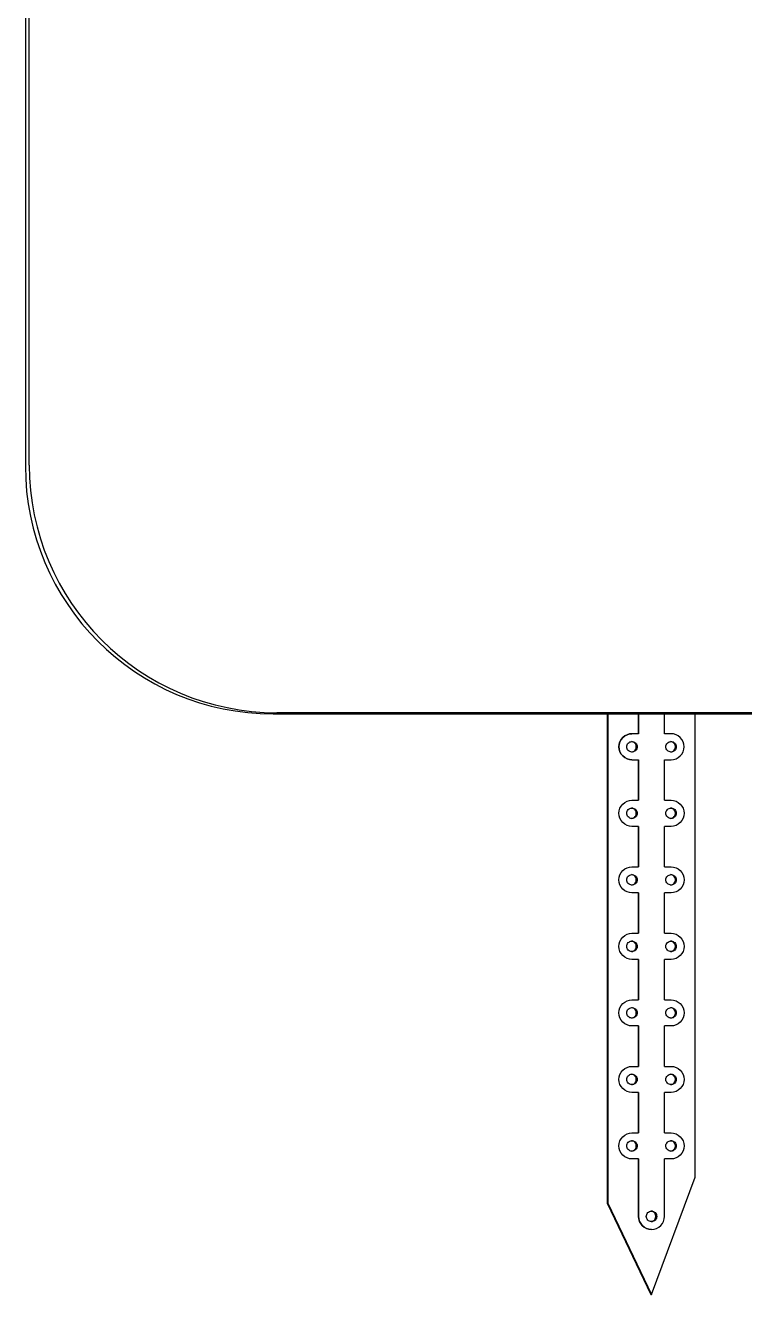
# Model space of a CAD drawing. Extents: x 2.74 to 8.2, y 2.42 to 7.12.
# Drawn here: x 2.781 to 3.215, y 2.423 to 3.189 of the extents above; entities that cross this region are included whole.
import ezdxf

# ---------------------------------------------------------------- set-up
doc = ezdxf.new("R2010")
doc.units = 0
doc.header["$LTSCALE"] = 0.5
doc.layers.add('TANGENT_LINES', color=7, linetype='CONTINUOUS')
doc.layers.add('VISIBLE', color=7, linetype='CONTINUOUS')

msp = doc.modelspace()

# ---------------------------------------------------------------- linework, layer by layer
at = {"layer": 'TANGENT_LINES'}
msp.add_line((3.15091, 2.47026), (3.15091, 2.47026), dxfattribs=at)
at = {"layer": 'VISIBLE'}
for p, q in [((2.78073, 3.8052), (2.78073, 2.92314)), ((2.78309, 2.92382), (2.78309, 3.80588)), ((3.49971, 2.7743), (2.93261, 2.7743)), ((2.93025, 2.77362), (3.49735, 2.77362)), ((3.13191, 2.77362), (3.13191, 2.47813)), ((3.13242, 2.77362), (3.13242, 2.47813)), ((3.15091, 2.77362), (3.15091, 2.7616)), ((3.15091, 2.7616), (3.15091, 2.77362)), ((3.16665, 2.7616), (3.16665, 2.77362)), ((3.18514, 2.49388), (3.18514, 2.77362)), ((3.14698, 2.7616), (3.14698, 2.7616)), ((3.15091, 2.7616), (3.14698, 2.7616)), ((3.17058, 2.7616), (3.16665, 2.7616)), ((3.14698, 2.74585), (3.15091, 2.74585)), ((3.14698, 2.74585), (3.14698, 2.74585)), ((3.15091, 2.74585), (3.15091, 2.72144)), ((3.15091, 2.72144), (3.15091, 2.74585)), ((3.16665, 2.74585), (3.17058, 2.74585)), ((3.16665, 2.72144), (3.16665, 2.74585)), ((3.14698, 2.72144), (3.14698, 2.72144)), ((3.14698, 2.72144), (3.15091, 2.72144)), ((3.16665, 2.72144), (3.17058, 2.72144)), ((3.14698, 2.70569), (3.14698, 2.70569)), ((3.15091, 2.70569), (3.14698, 2.70569)), ((3.15091, 2.68128), (3.15091, 2.70569)), ((3.15091, 2.70569), (3.15091, 2.68128)), ((3.16665, 2.68128), (3.16665, 2.70569)), ((3.17058, 2.70569), (3.16665, 2.70569)), ((3.14698, 2.68128), (3.14698, 2.68128)), ((3.14698, 2.68128), (3.15091, 2.68128)), ((3.16665, 2.68128), (3.17058, 2.68128)), ((3.14698, 2.66553), (3.14698, 2.66553)), ((3.15091, 2.66553), (3.14698, 2.66553)), ((3.15091, 2.64112), (3.15091, 2.66553)), ((3.15091, 2.66553), (3.15091, 2.64112)), ((3.17058, 2.66553), (3.16665, 2.66553)), ((3.16665, 2.64112), (3.16665, 2.66553)), ((3.14698, 2.64112), (3.14698, 2.64112)), ((3.14698, 2.64112), (3.15091, 2.64112)), ((3.16665, 2.64112), (3.17058, 2.64112)), ((3.14698, 2.62538), (3.14698, 2.62538)), ((3.15091, 2.62538), (3.14698, 2.62538)), ((3.15091, 2.60097), (3.15091, 2.62538)), ((3.15091, 2.62538), (3.15091, 2.60097)), ((3.17058, 2.62538), (3.16665, 2.62538)), ((3.16665, 2.60097), (3.16665, 2.62538)), ((3.14698, 2.60097), (3.15091, 2.60097)), ((3.14698, 2.60097), (3.14698, 2.60097)), ((3.16665, 2.60097), (3.17058, 2.60097)), ((3.15091, 2.58522), (3.14698, 2.58522)), ((3.14698, 2.58522), (3.14698, 2.58522)), ((3.15091, 2.58522), (3.15091, 2.56081)), ((3.15091, 2.56081), (3.15091, 2.58522)), ((3.17058, 2.58522), (3.16665, 2.58522)), ((3.16665, 2.56081), (3.16665, 2.58522)), ((3.14698, 2.56081), (3.15091, 2.56081)), ((3.14698, 2.56081), (3.14698, 2.56081)), ((3.16665, 2.56081), (3.17058, 2.56081)), ((3.14698, 2.54506), (3.14698, 2.54506)), ((3.15091, 2.54506), (3.14698, 2.54506)), ((3.15091, 2.52065), (3.15091, 2.54506)), ((3.15091, 2.54506), (3.15091, 2.52065)), ((3.17058, 2.54506), (3.16665, 2.54506)), ((3.16665, 2.52065), (3.16665, 2.54506)), ((3.14698, 2.52065), (3.14698, 2.52065)), ((3.14698, 2.52065), (3.15091, 2.52065)), ((3.16665, 2.52065), (3.17058, 2.52065)), ((3.15091, 2.5049), (3.14698, 2.5049)), ((3.14698, 2.5049), (3.14698, 2.5049)), ((3.15091, 2.47026), (3.15091, 2.5049)), ((3.15091, 2.5049), (3.15091, 2.47026)), ((3.17058, 2.5049), (3.16665, 2.5049)), ((3.16665, 2.47026), (3.16665, 2.5049)), ((3.15878, 2.42301), (3.18514, 2.49388)), ((3.13191, 2.47813), (3.15827, 2.42301)), ((3.13191, 2.47813), (3.13242, 2.47813)), ((3.13242, 2.47813), (3.15878, 2.42301)), ((3.15878, 2.46238), (3.15878, 2.46238)), ((3.15827, 2.42301), (3.15878, 2.42301))]:
    msp.add_line(p, q, dxfattribs=at)
for points in [[(3.14698, 2.74585), (3.14544, 2.746), (3.14397, 2.74645), (3.14261, 2.74718), (3.14141, 2.74816), (3.14044, 2.74935), (3.13971, 2.75071), (3.13926, 2.75219), (3.13911, 2.75372), (3.13926, 2.75526), (3.13971, 2.75674), (3.14044, 2.7581), (3.14141, 2.75929), (3.14261, 2.76027), (3.14397, 2.761), (3.14544, 2.76145), (3.14698, 2.7616)], [(3.14698, 2.7616), (3.14545, 2.76145), (3.14397, 2.761), (3.14261, 2.76027), (3.14142, 2.75929), (3.14044, 2.7581), (3.13971, 2.75674), (3.13926, 2.75526), (3.13911, 2.75372), (3.13926, 2.75219), (3.13971, 2.75071), (3.14044, 2.74935), (3.14142, 2.74816), (3.14261, 2.74718), (3.14397, 2.74645), (3.14545, 2.746), (3.14698, 2.74585)], [(3.17058, 2.74585), (3.17212, 2.746), (3.17359, 2.74645), (3.17495, 2.74718), (3.17615, 2.74816), (3.17712, 2.74935), (3.17785, 2.75071), (3.1783, 2.75219), (3.17845, 2.75372), (3.1783, 2.75526), (3.17785, 2.75674), (3.17712, 2.7581), (3.17615, 2.75929), (3.17495, 2.76027), (3.17359, 2.761), (3.17212, 2.76145), (3.17058, 2.7616)], [(3.14672, 2.75058), (3.14734, 2.7507), (3.14792, 2.75093), (3.14844, 2.75127), (3.14888, 2.75171), (3.14923, 2.75222), (3.14947, 2.7528), (3.1496, 2.75341), (3.1496, 2.75404), (3.14947, 2.75465), (3.14923, 2.75522), (3.14888, 2.75574), (3.14844, 2.75618), (3.14792, 2.75652), (3.14734, 2.75675), (3.14672, 2.75686)], [(3.17033, 2.75058), (3.17094, 2.7507), (3.17152, 2.75093), (3.17204, 2.75127), (3.17248, 2.75171), (3.17283, 2.75222), (3.17308, 2.7528), (3.1732, 2.75341), (3.1732, 2.75404), (3.17308, 2.75465), (3.17283, 2.75522), (3.17248, 2.75574), (3.17204, 2.75618), (3.17152, 2.75652), (3.17094, 2.75675), (3.17033, 2.75686)], [(3.14698, 2.70569), (3.14545, 2.70584), (3.14397, 2.70629), (3.14261, 2.70702), (3.14142, 2.708), (3.14044, 2.70919), (3.13971, 2.71055), (3.13926, 2.71203), (3.13911, 2.71357), (3.13926, 2.7151), (3.13971, 2.71658), (3.14044, 2.71794), (3.14142, 2.71913), (3.14261, 2.72011), (3.14397, 2.72084), (3.14545, 2.72129), (3.14698, 2.72144)], [(3.14698, 2.70569), (3.14544, 2.70584), (3.14397, 2.70629), (3.14261, 2.70702), (3.14141, 2.708), (3.14044, 2.70919), (3.13971, 2.71055), (3.13926, 2.71203), (3.13911, 2.71357), (3.13926, 2.7151), (3.13971, 2.71658), (3.14044, 2.71794), (3.14141, 2.71913), (3.14261, 2.72011), (3.14397, 2.72084), (3.14544, 2.72129), (3.14698, 2.72144)], [(3.17058, 2.72144), (3.17212, 2.72129), (3.17359, 2.72084), (3.17495, 2.72011), (3.17615, 2.71913), (3.17712, 2.71794), (3.17785, 2.71658), (3.1783, 2.7151), (3.17845, 2.71357), (3.1783, 2.71203), (3.17785, 2.71055), (3.17712, 2.70919), (3.17615, 2.708), (3.17495, 2.70702), (3.17359, 2.70629), (3.17212, 2.70584), (3.17058, 2.70569)], [(3.14672, 2.71043), (3.14734, 2.71054), (3.14792, 2.71077), (3.14844, 2.71111), (3.14888, 2.71155), (3.14923, 2.71207), (3.14947, 2.71264), (3.1496, 2.71325), (3.1496, 2.71388), (3.14947, 2.71449), (3.14923, 2.71507), (3.14888, 2.71558), (3.14844, 2.71602), (3.14792, 2.71636), (3.14734, 2.71659), (3.14672, 2.7167)], [(3.17033, 2.71043), (3.17094, 2.71054), (3.17152, 2.71077), (3.17204, 2.71111), (3.17248, 2.71155), (3.17283, 2.71207), (3.17308, 2.71264), (3.1732, 2.71325), (3.1732, 2.71388), (3.17308, 2.71449), (3.17283, 2.71507), (3.17248, 2.71558), (3.17204, 2.71602), (3.17152, 2.71636), (3.17094, 2.71659), (3.17033, 2.7167)], [(3.14698, 2.66553), (3.14544, 2.66569), (3.14397, 2.66613), (3.14261, 2.66686), (3.14141, 2.66784), (3.14044, 2.66903), (3.13971, 2.67039), (3.13926, 2.67187), (3.13911, 2.67341), (3.13926, 2.67494), (3.13971, 2.67642), (3.14044, 2.67778), (3.14141, 2.67898), (3.14261, 2.67996), (3.14397, 2.68068), (3.14544, 2.68113), (3.14698, 2.68128)], [(3.14698, 2.66553), (3.14545, 2.66569), (3.14397, 2.66613), (3.14261, 2.66686), (3.14142, 2.66784), (3.14044, 2.66903), (3.13971, 2.67039), (3.13926, 2.67187), (3.13911, 2.67341), (3.13926, 2.67494), (3.13971, 2.67642), (3.14044, 2.67778), (3.14142, 2.67898), (3.14261, 2.67996), (3.14397, 2.68068), (3.14545, 2.68113), (3.14698, 2.68128)], [(3.14672, 2.67027), (3.14734, 2.67038), (3.14792, 2.67061), (3.14844, 2.67095), (3.14888, 2.67139), (3.14923, 2.67191), (3.14947, 2.67248), (3.1496, 2.6731), (3.1496, 2.67372), (3.14947, 2.67433), (3.14923, 2.67491), (3.14888, 2.67542), (3.14844, 2.67586), (3.14792, 2.6762), (3.14734, 2.67643), (3.14672, 2.67655)], [(3.17033, 2.67027), (3.17094, 2.67038), (3.17152, 2.67061), (3.17204, 2.67095), (3.17248, 2.67139), (3.17283, 2.67191), (3.17308, 2.67248), (3.1732, 2.6731), (3.1732, 2.67372), (3.17308, 2.67433), (3.17283, 2.67491), (3.17248, 2.67542), (3.17204, 2.67586), (3.17152, 2.6762), (3.17094, 2.67643), (3.17033, 2.67655)], [(3.17058, 2.68128), (3.17212, 2.68113), (3.17359, 2.68068), (3.17495, 2.67996), (3.17615, 2.67898), (3.17712, 2.67778), (3.17785, 2.67642), (3.1783, 2.67494), (3.17845, 2.67341), (3.1783, 2.67187), (3.17785, 2.67039), (3.17712, 2.66903), (3.17615, 2.66784), (3.17495, 2.66686), (3.17359, 2.66613), (3.17212, 2.66569), (3.17058, 2.66553)], [(3.14698, 2.62538), (3.14544, 2.62553), (3.14397, 2.62598), (3.14261, 2.6267), (3.14141, 2.62768), (3.14044, 2.62888), (3.13971, 2.63024), (3.13926, 2.63171), (3.13911, 2.63325), (3.13926, 2.63479), (3.13971, 2.63626), (3.14044, 2.63763), (3.14141, 2.63882), (3.14261, 2.6398), (3.14397, 2.64053), (3.14544, 2.64097), (3.14698, 2.64112)], [(3.14698, 2.62538), (3.14545, 2.62553), (3.14397, 2.62598), (3.14261, 2.6267), (3.14142, 2.62768), (3.14044, 2.62888), (3.13971, 2.63024), (3.13926, 2.63171), (3.13911, 2.63325), (3.13926, 2.63479), (3.13971, 2.63626), (3.14044, 2.63763), (3.14142, 2.63882), (3.14261, 2.6398), (3.14397, 2.64053), (3.14545, 2.64097), (3.14698, 2.64112)], [(3.14672, 2.63011), (3.14734, 2.63022), (3.14792, 2.63046), (3.14844, 2.6308), (3.14888, 2.63123), (3.14923, 2.63175), (3.14947, 2.63233), (3.1496, 2.63294), (3.1496, 2.63356), (3.14947, 2.63417), (3.14923, 2.63475), (3.14888, 2.63527), (3.14844, 2.6357), (3.14792, 2.63605), (3.14734, 2.63628), (3.14672, 2.63639)], [(3.17033, 2.63011), (3.17094, 2.63022), (3.17152, 2.63046), (3.17204, 2.6308), (3.17248, 2.63123), (3.17283, 2.63175), (3.17308, 2.63233), (3.1732, 2.63294), (3.1732, 2.63356), (3.17308, 2.63417), (3.17283, 2.63475), (3.17248, 2.63527), (3.17204, 2.6357), (3.17152, 2.63605), (3.17094, 2.63628), (3.17033, 2.63639)], [(3.17058, 2.64112), (3.17212, 2.64097), (3.17359, 2.64053), (3.17495, 2.6398), (3.17615, 2.63882), (3.17712, 2.63763), (3.17785, 2.63626), (3.1783, 2.63479), (3.17845, 2.63325), (3.1783, 2.63171), (3.17785, 2.63024), (3.17712, 2.62888), (3.17615, 2.62768), (3.17495, 2.6267), (3.17359, 2.62598), (3.17212, 2.62553), (3.17058, 2.62538)], [(3.14698, 2.58522), (3.14544, 2.58537), (3.14397, 2.58582), (3.14261, 2.58655), (3.14141, 2.58753), (3.14044, 2.58872), (3.13971, 2.59008), (3.13926, 2.59156), (3.13911, 2.59309), (3.13926, 2.59463), (3.13971, 2.59611), (3.14044, 2.59747), (3.14141, 2.59866), (3.14261, 2.59964), (3.14397, 2.60037), (3.14544, 2.60082), (3.14698, 2.60097)], [(3.14698, 2.58522), (3.14545, 2.58537), (3.14397, 2.58582), (3.14261, 2.58655), (3.14142, 2.58753), (3.14044, 2.58872), (3.13971, 2.59008), (3.13926, 2.59156), (3.13911, 2.59309), (3.13926, 2.59463), (3.13971, 2.59611), (3.14044, 2.59747), (3.14142, 2.59866), (3.14261, 2.59964), (3.14397, 2.60037), (3.14545, 2.60082), (3.14698, 2.60097)], [(3.17058, 2.60097), (3.17212, 2.60082), (3.17359, 2.60037), (3.17495, 2.59964), (3.17615, 2.59866), (3.17712, 2.59747), (3.17785, 2.59611), (3.1783, 2.59463), (3.17845, 2.59309), (3.1783, 2.59156), (3.17785, 2.59008), (3.17712, 2.58872), (3.17615, 2.58753), (3.17495, 2.58655), (3.17359, 2.58582), (3.17212, 2.58537), (3.17058, 2.58522)], [(3.14672, 2.58995), (3.14734, 2.59007), (3.14792, 2.5903), (3.14844, 2.59064), (3.14888, 2.59108), (3.14923, 2.59159), (3.14947, 2.59217), (3.1496, 2.59278), (3.1496, 2.59341), (3.14947, 2.59402), (3.14923, 2.59459), (3.14888, 2.59511), (3.14844, 2.59555), (3.14792, 2.59589), (3.14734, 2.59612), (3.14672, 2.59623)], [(3.17033, 2.58995), (3.17094, 2.59007), (3.17152, 2.5903), (3.17204, 2.59064), (3.17248, 2.59108), (3.17283, 2.59159), (3.17308, 2.59217), (3.1732, 2.59278), (3.1732, 2.59341), (3.17308, 2.59402), (3.17283, 2.59459), (3.17248, 2.59511), (3.17204, 2.59555), (3.17152, 2.59589), (3.17094, 2.59612), (3.17033, 2.59623)], [(3.14698, 2.54506), (3.14544, 2.54521), (3.14397, 2.54566), (3.14261, 2.54639), (3.14141, 2.54737), (3.14044, 2.54856), (3.13971, 2.54992), (3.13926, 2.5514), (3.13911, 2.55294), (3.13926, 2.55447), (3.13971, 2.55595), (3.14044, 2.55731), (3.14141, 2.5585), (3.14261, 2.55948), (3.14397, 2.56021), (3.14544, 2.56066), (3.14698, 2.56081)], [(3.14698, 2.54506), (3.14545, 2.54521), (3.14397, 2.54566), (3.14261, 2.54639), (3.14142, 2.54737), (3.14044, 2.54856), (3.13971, 2.54992), (3.13926, 2.5514), (3.13911, 2.55294), (3.13926, 2.55447), (3.13971, 2.55595), (3.14044, 2.55731), (3.14142, 2.5585), (3.14261, 2.55948), (3.14397, 2.56021), (3.14545, 2.56066), (3.14698, 2.56081)], [(3.17058, 2.56081), (3.17212, 2.56066), (3.17359, 2.56021), (3.17495, 2.55948), (3.17615, 2.5585), (3.17712, 2.55731), (3.17785, 2.55595), (3.1783, 2.55447), (3.17845, 2.55294), (3.1783, 2.5514), (3.17785, 2.54992), (3.17712, 2.54856), (3.17615, 2.54737), (3.17495, 2.54639), (3.17359, 2.54566), (3.17212, 2.54521), (3.17058, 2.54506)], [(3.14672, 2.5498), (3.14734, 2.54991), (3.14792, 2.55014), (3.14844, 2.55048), (3.14888, 2.55092), (3.14923, 2.55144), (3.14947, 2.55201), (3.1496, 2.55262), (3.1496, 2.55325), (3.14947, 2.55386), (3.14923, 2.55444), (3.14888, 2.55495), (3.14844, 2.55539), (3.14792, 2.55573), (3.14734, 2.55596), (3.14672, 2.55607)], [(3.17033, 2.5498), (3.17094, 2.54991), (3.17152, 2.55014), (3.17204, 2.55048), (3.17248, 2.55092), (3.17283, 2.55144), (3.17308, 2.55201), (3.1732, 2.55262), (3.1732, 2.55325), (3.17308, 2.55386), (3.17283, 2.55444), (3.17248, 2.55495), (3.17204, 2.55539), (3.17152, 2.55573), (3.17094, 2.55596), (3.17033, 2.55607)], [(3.14698, 2.5049), (3.14545, 2.50506), (3.14397, 2.5055), (3.14261, 2.50623), (3.14142, 2.50721), (3.14044, 2.5084), (3.13971, 2.50977), (3.13926, 2.51124), (3.13911, 2.51278), (3.13926, 2.51431), (3.13971, 2.51579), (3.14044, 2.51715), (3.14142, 2.51835), (3.14261, 2.51933), (3.14397, 2.52005), (3.14545, 2.5205), (3.14698, 2.52065)], [(3.14698, 2.5049), (3.14544, 2.50506), (3.14397, 2.5055), (3.14261, 2.50623), (3.14141, 2.50721), (3.14044, 2.5084), (3.13971, 2.50977), (3.13926, 2.51124), (3.13911, 2.51278), (3.13926, 2.51431), (3.13971, 2.51579), (3.14044, 2.51715), (3.14141, 2.51835), (3.14261, 2.51933), (3.14397, 2.52005), (3.14544, 2.5205), (3.14698, 2.52065)], [(3.14672, 2.50964), (3.14734, 2.50975), (3.14792, 2.50998), (3.14844, 2.51032), (3.14888, 2.51076), (3.14923, 2.51128), (3.14947, 2.51185), (3.1496, 2.51247), (3.1496, 2.51309), (3.14947, 2.5137), (3.14923, 2.51428), (3.14888, 2.51479), (3.14844, 2.51523), (3.14792, 2.51557), (3.14734, 2.5158), (3.14672, 2.51592)], [(3.17033, 2.50964), (3.17094, 2.50975), (3.17152, 2.50998), (3.17204, 2.51032), (3.17248, 2.51076), (3.17283, 2.51128), (3.17308, 2.51185), (3.1732, 2.51247), (3.1732, 2.51309), (3.17308, 2.5137), (3.17283, 2.51428), (3.17248, 2.51479), (3.17204, 2.51523), (3.17152, 2.51557), (3.17094, 2.5158), (3.17033, 2.51592)], [(3.17058, 2.52065), (3.17212, 2.5205), (3.17359, 2.52005), (3.17495, 2.51933), (3.17615, 2.51835), (3.17712, 2.51715), (3.17785, 2.51579), (3.1783, 2.51431), (3.17845, 2.51278), (3.1783, 2.51124), (3.17785, 2.50977), (3.17712, 2.5084), (3.17615, 2.50721), (3.17495, 2.50623), (3.17359, 2.5055), (3.17212, 2.50506), (3.17058, 2.5049)], [(3.15091, 2.47026), (3.15107, 2.46872), (3.15151, 2.46725), (3.15224, 2.46588), (3.15322, 2.46469), (3.15441, 2.46371), (3.15577, 2.46298), (3.15725, 2.46254), (3.15878, 2.46238), (3.16032, 2.46254), (3.16179, 2.46298), (3.16315, 2.46371), (3.16435, 2.46469), (3.16532, 2.46588), (3.16605, 2.46725), (3.1665, 2.46872), (3.16665, 2.47026)], [(3.15878, 2.46238), (3.15724, 2.46254), (3.15577, 2.46298), (3.15441, 2.46371), (3.15322, 2.46469), (3.15224, 2.46588), (3.15151, 2.46725), (3.15106, 2.46872), (3.15091, 2.47026)], [(3.15852, 2.46712), (3.15914, 2.46723), (3.15972, 2.46746), (3.16024, 2.4678), (3.16068, 2.46824), (3.16103, 2.46876), (3.16127, 2.46933), (3.1614, 2.46995), (3.1614, 2.47057), (3.16127, 2.47118), (3.16103, 2.47176), (3.16068, 2.47227), (3.16024, 2.47271), (3.15972, 2.47305), (3.15914, 2.47329), (3.15852, 2.4734)]]:
    msp.add_lwpolyline(points, dxfattribs=at)
for points in [[(3.14698, 2.75057), (3.14637, 2.75063), (3.14578, 2.75081), (3.14523, 2.7511), (3.14476, 2.7515), (3.14436, 2.75197), (3.14407, 2.75252), (3.14389, 2.75311), (3.14383, 2.75372), (3.14389, 2.75434), (3.14407, 2.75493), (3.14436, 2.75547), (3.14476, 2.75595), (3.14523, 2.75634), (3.14578, 2.75663), (3.14637, 2.75681), (3.14698, 2.75687), (3.14759, 2.75681), (3.14818, 2.75663), (3.14873, 2.75634), (3.14921, 2.75595), (3.1496, 2.75547), (3.14989, 2.75493), (3.15007, 2.75434), (3.15013, 2.75372), (3.15007, 2.75311), (3.14989, 2.75252), (3.1496, 2.75197), (3.14921, 2.7515), (3.14873, 2.7511), (3.14818, 2.75081), (3.14759, 2.75063)], [(3.17058, 2.75057), (3.16997, 2.75063), (3.16938, 2.75081), (3.16883, 2.7511), (3.16836, 2.7515), (3.16797, 2.75197), (3.16768, 2.75252), (3.1675, 2.75311), (3.16744, 2.75372), (3.1675, 2.75434), (3.16768, 2.75493), (3.16797, 2.75547), (3.16836, 2.75595), (3.16883, 2.75634), (3.16938, 2.75663), (3.16997, 2.75681), (3.17058, 2.75687), (3.1712, 2.75681), (3.17179, 2.75663), (3.17233, 2.75634), (3.17281, 2.75595), (3.1732, 2.75547), (3.17349, 2.75493), (3.17367, 2.75434), (3.17373, 2.75372), (3.17367, 2.75311), (3.17349, 2.75252), (3.1732, 2.75197), (3.17281, 2.7515), (3.17233, 2.7511), (3.17179, 2.75081), (3.1712, 2.75063)], [(3.14698, 2.71042), (3.14637, 2.71048), (3.14578, 2.71066), (3.14523, 2.71095), (3.14476, 2.71134), (3.14436, 2.71182), (3.14407, 2.71236), (3.14389, 2.71295), (3.14383, 2.71357), (3.14389, 2.71418), (3.14407, 2.71477), (3.14436, 2.71532), (3.14476, 2.71579), (3.14523, 2.71618), (3.14578, 2.71648), (3.14637, 2.71665), (3.14698, 2.71672), (3.14759, 2.71665), (3.14818, 2.71648), (3.14873, 2.71618), (3.14921, 2.71579), (3.1496, 2.71532), (3.14989, 2.71477), (3.15007, 2.71418), (3.15013, 2.71357), (3.15007, 2.71295), (3.14989, 2.71236), (3.1496, 2.71182), (3.14921, 2.71134), (3.14873, 2.71095), (3.14818, 2.71066), (3.14759, 2.71048)], [(3.17058, 2.71042), (3.16997, 2.71048), (3.16938, 2.71066), (3.16883, 2.71095), (3.16836, 2.71134), (3.16797, 2.71182), (3.16768, 2.71236), (3.1675, 2.71295), (3.16744, 2.71357), (3.1675, 2.71418), (3.16768, 2.71477), (3.16797, 2.71532), (3.16836, 2.71579), (3.16883, 2.71618), (3.16938, 2.71648), (3.16997, 2.71665), (3.17058, 2.71672), (3.1712, 2.71665), (3.17179, 2.71648), (3.17233, 2.71618), (3.17281, 2.71579), (3.1732, 2.71532), (3.17349, 2.71477), (3.17367, 2.71418), (3.17373, 2.71357), (3.17367, 2.71295), (3.17349, 2.71236), (3.1732, 2.71182), (3.17281, 2.71134), (3.17233, 2.71095), (3.17179, 2.71066), (3.1712, 2.71048)], [(3.14698, 2.67026), (3.14637, 2.67032), (3.14578, 2.6705), (3.14523, 2.67079), (3.14476, 2.67118), (3.14436, 2.67166), (3.14407, 2.6722), (3.14389, 2.67279), (3.14383, 2.67341), (3.14389, 2.67402), (3.14407, 2.67461), (3.14436, 2.67516), (3.14476, 2.67564), (3.14523, 2.67603), (3.14578, 2.67632), (3.14637, 2.6765), (3.14698, 2.67656), (3.14759, 2.6765), (3.14818, 2.67632), (3.14873, 2.67603), (3.14921, 2.67564), (3.1496, 2.67516), (3.14989, 2.67461), (3.15007, 2.67402), (3.15013, 2.67341), (3.15007, 2.67279), (3.14989, 2.6722), (3.1496, 2.67166), (3.14921, 2.67118), (3.14873, 2.67079), (3.14818, 2.6705), (3.14759, 2.67032)], [(3.17058, 2.67026), (3.16997, 2.67032), (3.16938, 2.6705), (3.16883, 2.67079), (3.16836, 2.67118), (3.16797, 2.67166), (3.16768, 2.6722), (3.1675, 2.67279), (3.16744, 2.67341), (3.1675, 2.67402), (3.16768, 2.67461), (3.16797, 2.67516), (3.16836, 2.67564), (3.16883, 2.67603), (3.16938, 2.67632), (3.16997, 2.6765), (3.17058, 2.67656), (3.1712, 2.6765), (3.17179, 2.67632), (3.17233, 2.67603), (3.17281, 2.67564), (3.1732, 2.67516), (3.17349, 2.67461), (3.17367, 2.67402), (3.17373, 2.67341), (3.17367, 2.67279), (3.17349, 2.6722), (3.1732, 2.67166), (3.17281, 2.67118), (3.17233, 2.67079), (3.17179, 2.6705), (3.1712, 2.67032)], [(3.14698, 2.6301), (3.14637, 2.63016), (3.14578, 2.63034), (3.14523, 2.63063), (3.14476, 2.63102), (3.14436, 2.6315), (3.14407, 2.63205), (3.14389, 2.63264), (3.14383, 2.63325), (3.14389, 2.63387), (3.14407, 2.63446), (3.14436, 2.635), (3.14476, 2.63548), (3.14523, 2.63587), (3.14578, 2.63616), (3.14637, 2.63634), (3.14698, 2.6364), (3.14759, 2.63634), (3.14818, 2.63616), (3.14873, 2.63587), (3.14921, 2.63548), (3.1496, 2.635), (3.14989, 2.63446), (3.15007, 2.63387), (3.15013, 2.63325), (3.15007, 2.63264), (3.14989, 2.63205), (3.1496, 2.6315), (3.14921, 2.63102), (3.14873, 2.63063), (3.14818, 2.63034), (3.14759, 2.63016)], [(3.17058, 2.6301), (3.16997, 2.63016), (3.16938, 2.63034), (3.16883, 2.63063), (3.16836, 2.63102), (3.16797, 2.6315), (3.16768, 2.63205), (3.1675, 2.63264), (3.16744, 2.63325), (3.1675, 2.63387), (3.16768, 2.63446), (3.16797, 2.635), (3.16836, 2.63548), (3.16883, 2.63587), (3.16938, 2.63616), (3.16997, 2.63634), (3.17058, 2.6364), (3.1712, 2.63634), (3.17179, 2.63616), (3.17233, 2.63587), (3.17281, 2.63548), (3.1732, 2.635), (3.17349, 2.63446), (3.17367, 2.63387), (3.17373, 2.63325), (3.17367, 2.63264), (3.17349, 2.63205), (3.1732, 2.6315), (3.17281, 2.63102), (3.17233, 2.63063), (3.17179, 2.63034), (3.1712, 2.63016)], [(3.14698, 2.58994), (3.14637, 2.59), (3.14578, 2.59018), (3.14523, 2.59047), (3.14476, 2.59087), (3.14436, 2.59134), (3.14407, 2.59189), (3.14389, 2.59248), (3.14383, 2.59309), (3.14389, 2.59371), (3.14407, 2.5943), (3.14436, 2.59484), (3.14476, 2.59532), (3.14523, 2.59571), (3.14578, 2.596), (3.14637, 2.59618), (3.14698, 2.59624), (3.14759, 2.59618), (3.14818, 2.596), (3.14873, 2.59571), (3.14921, 2.59532), (3.1496, 2.59484), (3.14989, 2.5943), (3.15007, 2.59371), (3.15013, 2.59309), (3.15007, 2.59248), (3.14989, 2.59189), (3.1496, 2.59134), (3.14921, 2.59087), (3.14873, 2.59047), (3.14818, 2.59018), (3.14759, 2.59)], [(3.17058, 2.58994), (3.16997, 2.59), (3.16938, 2.59018), (3.16883, 2.59047), (3.16836, 2.59087), (3.16797, 2.59134), (3.16768, 2.59189), (3.1675, 2.59248), (3.16744, 2.59309), (3.1675, 2.59371), (3.16768, 2.5943), (3.16797, 2.59484), (3.16836, 2.59532), (3.16883, 2.59571), (3.16938, 2.596), (3.16997, 2.59618), (3.17058, 2.59624), (3.1712, 2.59618), (3.17179, 2.596), (3.17233, 2.59571), (3.17281, 2.59532), (3.1732, 2.59484), (3.17349, 2.5943), (3.17367, 2.59371), (3.17373, 2.59309), (3.17367, 2.59248), (3.17349, 2.59189), (3.1732, 2.59134), (3.17281, 2.59087), (3.17233, 2.59047), (3.17179, 2.59018), (3.1712, 2.59)], [(3.14698, 2.54979), (3.14637, 2.54985), (3.14578, 2.55003), (3.14523, 2.55032), (3.14476, 2.55071), (3.14436, 2.55119), (3.14407, 2.55173), (3.14389, 2.55232), (3.14383, 2.55294), (3.14389, 2.55355), (3.14407, 2.55414), (3.14436, 2.55469), (3.14476, 2.55516), (3.14523, 2.55555), (3.14578, 2.55585), (3.14637, 2.55602), (3.14698, 2.55609), (3.14759, 2.55602), (3.14818, 2.55585), (3.14873, 2.55555), (3.14921, 2.55516), (3.1496, 2.55469), (3.14989, 2.55414), (3.15007, 2.55355), (3.15013, 2.55294), (3.15007, 2.55232), (3.14989, 2.55173), (3.1496, 2.55119), (3.14921, 2.55071), (3.14873, 2.55032), (3.14818, 2.55003), (3.14759, 2.54985)], [(3.17058, 2.54979), (3.16997, 2.54985), (3.16938, 2.55003), (3.16883, 2.55032), (3.16836, 2.55071), (3.16797, 2.55119), (3.16768, 2.55173), (3.1675, 2.55232), (3.16744, 2.55294), (3.1675, 2.55355), (3.16768, 2.55414), (3.16797, 2.55469), (3.16836, 2.55516), (3.16883, 2.55555), (3.16938, 2.55585), (3.16997, 2.55602), (3.17058, 2.55609), (3.1712, 2.55602), (3.17179, 2.55585), (3.17233, 2.55555), (3.17281, 2.55516), (3.1732, 2.55469), (3.17349, 2.55414), (3.17367, 2.55355), (3.17373, 2.55294), (3.17367, 2.55232), (3.17349, 2.55173), (3.1732, 2.55119), (3.17281, 2.55071), (3.17233, 2.55032), (3.17179, 2.55003), (3.1712, 2.54985)], [(3.14698, 2.50963), (3.14637, 2.50969), (3.14578, 2.50987), (3.14523, 2.51016), (3.14476, 2.51055), (3.14436, 2.51103), (3.14407, 2.51157), (3.14389, 2.51216), (3.14383, 2.51278), (3.14389, 2.51339), (3.14407, 2.51398), (3.14436, 2.51453), (3.14476, 2.51501), (3.14523, 2.5154), (3.14578, 2.51569), (3.14637, 2.51587), (3.14698, 2.51593), (3.14759, 2.51587), (3.14818, 2.51569), (3.14873, 2.5154), (3.14921, 2.51501), (3.1496, 2.51453), (3.14989, 2.51398), (3.15007, 2.51339), (3.15013, 2.51278), (3.15007, 2.51216), (3.14989, 2.51157), (3.1496, 2.51103), (3.14921, 2.51055), (3.14873, 2.51016), (3.14818, 2.50987), (3.14759, 2.50969)], [(3.17058, 2.50963), (3.16997, 2.50969), (3.16938, 2.50987), (3.16883, 2.51016), (3.16836, 2.51055), (3.16797, 2.51103), (3.16768, 2.51157), (3.1675, 2.51216), (3.16744, 2.51278), (3.1675, 2.51339), (3.16768, 2.51398), (3.16797, 2.51453), (3.16836, 2.51501), (3.16883, 2.5154), (3.16938, 2.51569), (3.16997, 2.51587), (3.17058, 2.51593), (3.1712, 2.51587), (3.17179, 2.51569), (3.17233, 2.5154), (3.17281, 2.51501), (3.1732, 2.51453), (3.17349, 2.51398), (3.17367, 2.51339), (3.17373, 2.51278), (3.17367, 2.51216), (3.17349, 2.51157), (3.1732, 2.51103), (3.17281, 2.51055), (3.17233, 2.51016), (3.17179, 2.50987), (3.1712, 2.50969)], [(3.15878, 2.46711), (3.15817, 2.46717), (3.15758, 2.46735), (3.15703, 2.46764), (3.15656, 2.46803), (3.15617, 2.46851), (3.15587, 2.46905), (3.1557, 2.46964), (3.15563, 2.47026), (3.1557, 2.47087), (3.15587, 2.47146), (3.15617, 2.47201), (3.15656, 2.47249), (3.15703, 2.47288), (3.15758, 2.47317), (3.15817, 2.47335), (3.15878, 2.47341), (3.1594, 2.47335), (3.15999, 2.47317), (3.16053, 2.47288), (3.16101, 2.47249), (3.1614, 2.47201), (3.16169, 2.47146), (3.16187, 2.47087), (3.16193, 2.47026), (3.16187, 2.46964), (3.16169, 2.46905), (3.1614, 2.46851), (3.16101, 2.46803), (3.16053, 2.46764), (3.15999, 2.46735), (3.1594, 2.46717)]]:
    msp.add_lwpolyline(points, close=True, dxfattribs=at)
for centre in [(2.93025, 2.92314), (2.93261, 2.92382)]:
    msp.add_arc(centre, 0.14952, 180, 270, dxfattribs=at)

doc.saveas('drawing.dxf')
